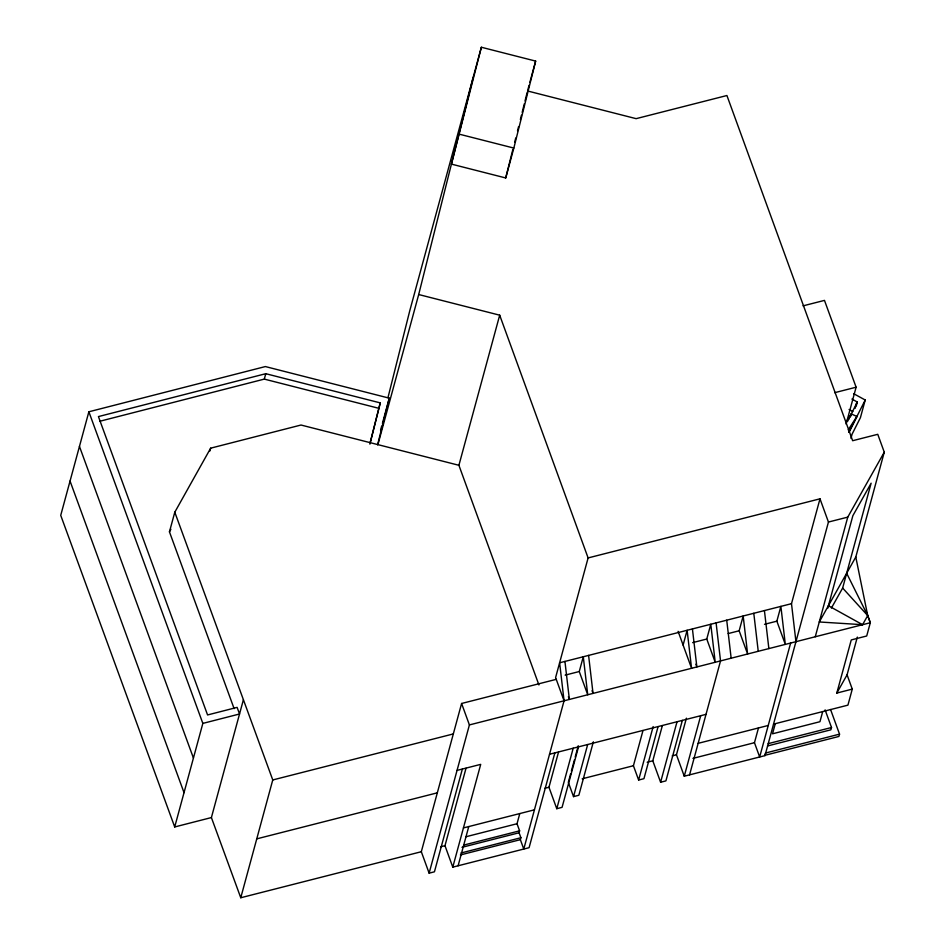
<?xml version="1.0" encoding="UTF-8"?>
<svg xmlns="http://www.w3.org/2000/svg" width="945" height="945" viewBox="0 0 945 945"><rect width="100%" height="100%" fill="white"/><g stroke="black" fill="none" stroke-linecap="round" stroke-linejoin="round"><path stroke-width="1.42" d="M370.216 442.461L380.256 402.889L265.781 373.7L98.434 416.58L207.569 714.952L237.112 707.38L239.534 713.995L202.844 723.397L174.707 826.958L211.397 817.567L243.397 699.772M369.897 444.162L380.256 402.889M387.97 397.621L409.776 310.716L481.359 47.25L535.65 61.094L513.832 148.07L505.717 177.955L451.415 164.111L481.359 47.25M377.587 444.741L389.281 398.164L265.368 366.565L88.865 411.784L60.728 515.356L174.707 826.958M377.917 444.634L418.694 294.533L473.244 77.124M505.717 177.955L512.863 149.428M514.659 142.305L515.734 138.029M517.517 130.894L518.592 126.618M520.376 119.483L521.451 115.207M522.172 112.361L524.31 103.808M525.03 100.95L527.18 92.397M234.124 708.655L169.45 531.846L174.79 512.202L210.664 448.166L301.006 425.026L458.904 465.283L538.922 684.948M209.896 450.978L210.664 448.166M99.827 421.257L264.305 379.11L265.781 373.7M556.251 679.349L461.597 703.482L421.316 851.728L240.762 897.75L272.762 779.956L174.79 512.202M380.54 430.318L381.674 426.124M382.441 423.336L389.281 398.164M527.924 89.551L529.082 85.274M529.85 82.439L535.65 61.094M458.904 465.283L499.692 315.181L418.694 294.533M462.365 769.041L434.44 871.81L429.124 873.168L469.405 724.921L461.597 703.482M554.857 752.893L529.094 847.689L452.785 867.132L444.977 845.692L466.015 768.261M452.785 867.132L480.71 764.363L457.049 770.399M458.101 865.785L468.755 826.58M499.692 315.181L588.109 557.928L555.601 677.565L564.059 700.788L523.778 849.035L520.364 839.668L520.896 837.731L519.088 832.769L519.608 830.832L517.021 823.733L519.715 813.834M579.261 671.529L583.278 656.751L587.731 694.764L579.261 671.529L565.145 675.132M578.517 746.857L562.074 807.349L556.77 808.707L548.962 787.268L558.519 752.09M556.77 808.707L573.202 748.216M570.615 773.884L568.323 782.33L573.532 796.623L578.848 795.265L593.365 741.813M571.382 771.073L574.442 759.815M575.21 757.004L578.257 745.747M573.532 796.623L587.672 744.566M658.086 726.622L643.947 778.68L638.631 780.027L633.422 765.733L642.978 730.568M638.631 780.027L653.16 726.563M683.105 645.069L687.121 630.291L691.563 668.292L678.097 631.331M682.349 720.385L665.918 780.889L660.602 782.236L652.794 760.796L662.351 725.63M660.602 782.236L677.033 721.744M706.765 639.033L710.782 624.255L715.223 662.256L706.765 639.033L692.65 642.635M588.109 557.928L819.988 498.818L828.446 522.042L764.977 755.634L684.263 776.211L676.455 754.771L686.401 718.188M684.263 776.211L700.706 715.708M689.578 774.853L720.539 660.909L716.097 622.897M739.155 630.776L743.172 615.998L747.613 654.011L739.155 630.776L728.182 633.575M776.861 621.172L780.877 606.395L785.319 644.395L776.861 621.172L764.517 624.314M795.938 641.69L791.497 603.678L819.988 498.818M790.634 643.037L759.674 756.992L754.464 742.699L758.563 727.626M846.094 424.057L856.111 387.214L824.477 300.392L803.037 305.861M850.595 416.556L851.315 413.934L856.891 416.485L849.012 432.184M855.142 408.323L856.914 401.802M856.264 405.937L857.328 402.027L851.906 399.062M764.977 755.634L765.497 753.023L839.538 734.147L830.56 709.494M850.961 438.303L852.095 434.157L860.411 417.69L865.218 400.018L853.595 393.652M775.219 723.882L772.526 733.804L819.953 721.708L822.646 711.798M815.263 636.765L847.759 517.128L884.272 452.171L877.763 434.31L852.65 440.713L726.918 95.516L636.127 118.657L527.534 90.968M827.678 608.426L852.874 515.675L871.125 483.202L842.645 588.05L831.411 608.037M855.792 557.018L867.711 615.585L862.584 624.692L819.28 621.975L855.792 557.018L884.272 452.171M857.328 637.084L847.074 674.824L852.272 689.118L836.821 693.063L851.256 639.93L866.707 635.997L870.31 622.731L866.222 611.474M825.103 709.872L831.517 727.508L830.891 729.812L767.541 745.959M839.538 734.147L838.912 736.45L764.871 755.327M852.272 689.118L847.925 705.147L773.542 724.118M848.681 419.178L851.303 413.945L846.555 421.257M847.464 421.553L857.328 402.027M848.953 432.208L865.218 400.018M169.45 531.846L170.88 529.283M836.821 693.063L847.074 674.824M848.197 429.892L856.891 416.485M834.659 392.683L856.111 387.214M828.446 522.042L847.759 517.128M791.497 603.678L559.617 662.788L564.059 700.788M469.405 724.921L870.321 622.731L867.711 615.585L846.661 573.261M272.762 779.956L453.316 733.934M549.541 754.24L706.009 714.361M256.757 838.853L437.322 792.831M698.142 743.337L768.238 725.465M544.722 788.343L548.962 787.268M582.179 778.798L633.422 765.733M647.171 762.237L652.794 760.796M672.226 755.846L676.455 754.771M692.957 758.374L754.464 742.699M768.167 743.656L831.517 727.508M463.44 827.926L534.433 809.83M465.625 836.833L517.021 823.733M440.748 846.779L444.977 845.692M463.924 845.031L519.608 830.832M461.975 847.322L519.088 832.769M460.924 853.016L520.896 837.731M460.392 854.953L520.364 839.668M459.53 134.237L513.832 148.07M264.305 379.11L378.791 408.299M849.071 409.492L852.827 411.547M828.411 605.733L862.584 624.692M842.645 588.05L867.711 615.585M88.865 411.784L202.844 723.397M79.451 446.418L193.43 758.032M211.397 817.567L240.762 897.75M70.048 481.052L184.027 792.654M695.874 664.205L696.867 666.934L692.425 628.933M592.042 690.677L593.035 693.406L588.593 655.405M568.382 696.701L569.374 699.442L564.933 661.429M421.316 851.728L429.124 873.168M764.422 610.588L768.864 648.589M753.791 613.293L758.244 651.294M726.717 620.192L731.158 658.204"/></g></svg>
